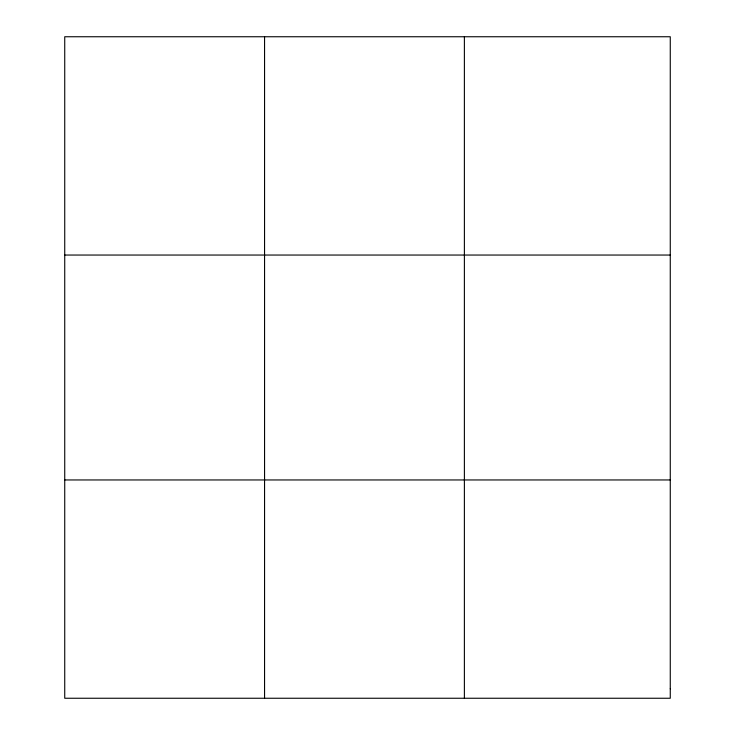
<?xml version="1.0" encoding="UTF-8"?>
<svg xmlns="http://www.w3.org/2000/svg" width="735" height="735" viewBox="0 0 735 735"><rect width="100%" height="100%" fill="white"/><g stroke="black" fill="none" stroke-linecap="round" stroke-linejoin="round"><path stroke-width="1.1" d="M264.563 36.75L264.563 698.25M464.382 36.75L464.382 698.25M64.735 255.045L670.265 255.045M64.735 479.955L670.265 479.955M670.265 688.759L670.265 698.25L64.735 698.25L64.735 36.75L670.265 36.75L670.265 688.759"/></g></svg>
